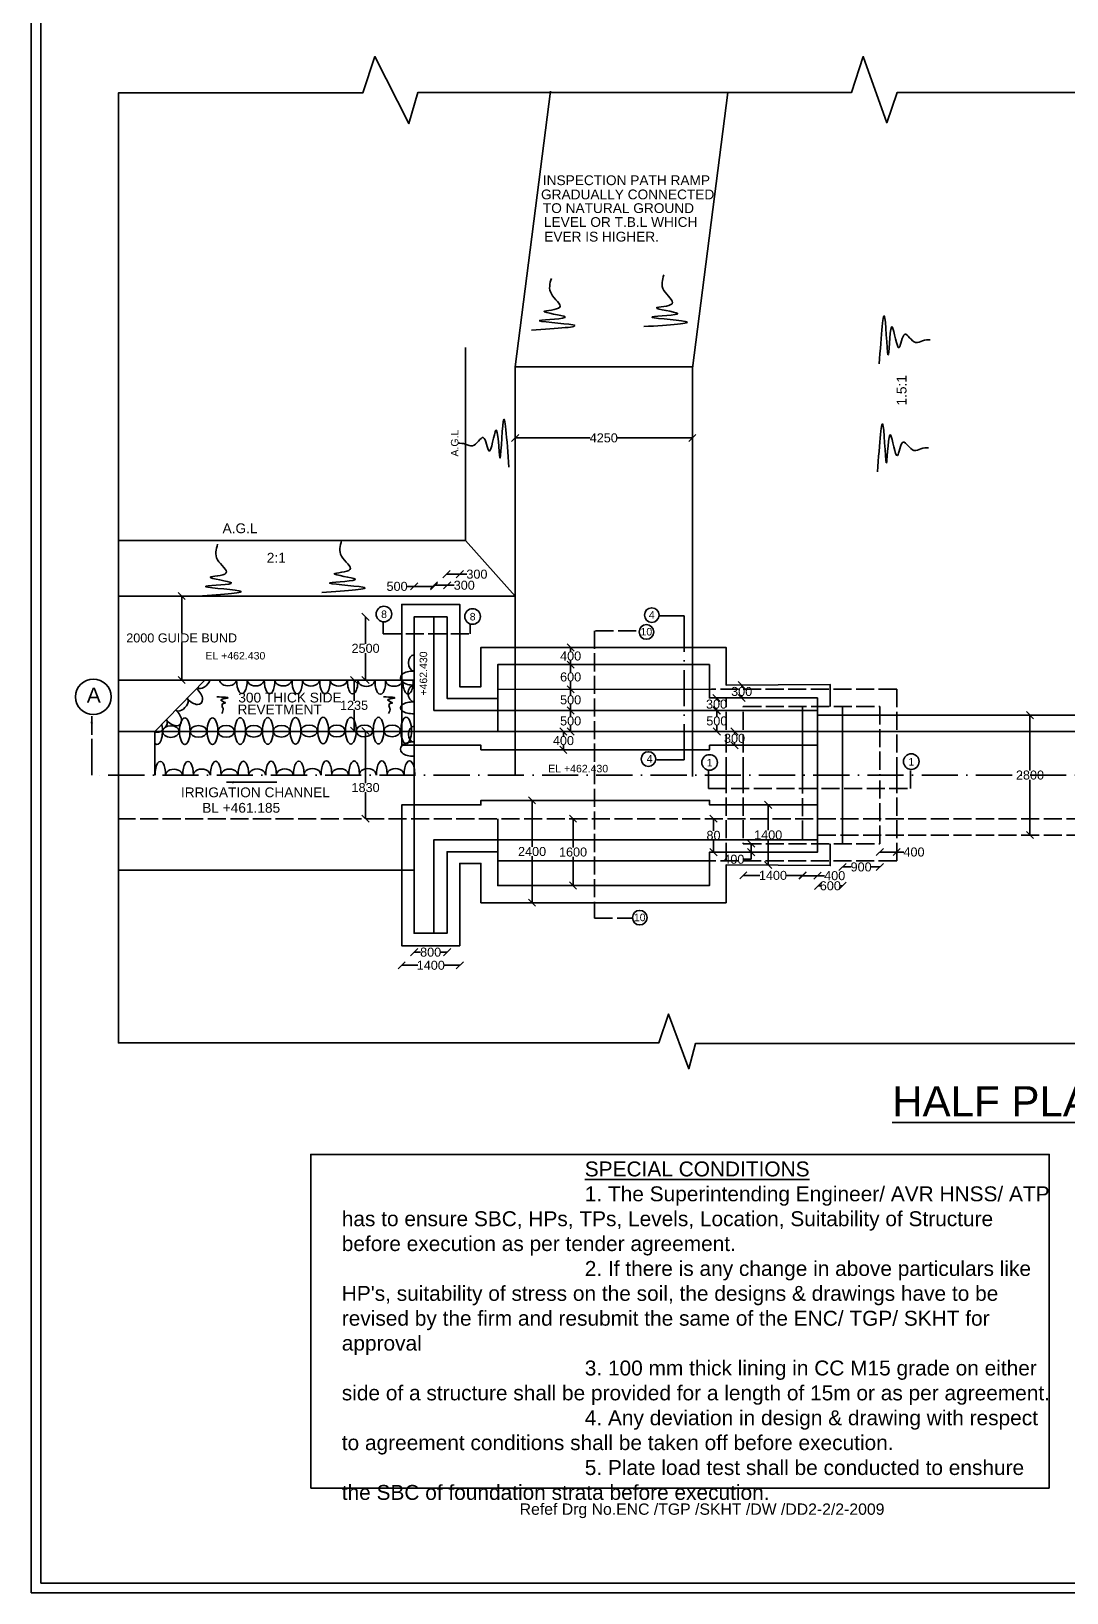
# Model space of a CAD drawing. Header units: millimetres. Extents: x 5124 to 6568637, y 2311 to 91879094.
# Drawn here: x 3419340 to 3433091, y 45928908 to 45949645 of the extents above; entities that cross this region are included whole.
import ezdxf

# ---------------------------------------------------------------- set-up
doc = ezdxf.new("R2010")
doc.units = ezdxf.units.MM
doc.header["$MEASUREMENT"] = 0
doc.linetypes.add('ACAD_ISO02W100', pattern=[15, 12, -3])
doc.linetypes.add('ACAD_ISO10W100', pattern=[18, 12, -3, 0, -3])
doc.layers.add('DRAWING', color=7, linetype='Continuous')
doc.layers.add('TEXT', color=7, linetype='Continuous')
doc.styles.get("Standard").update_dxf_attribs({"font": 'arial.ttf', "height": 120})
doc.dimstyles.get("Standard").update_dxf_attribs({"dimtxt": 200, "dimasz": 110, "dimexe": 0.18, "dimexo": 0.0625, "dimgap": 0.09, "dimtad": 0, "dimtih": 1, "dimtoh": 1, "dimdec": 0, "dimzin": 0, "dimdsep": 46, "dimtxsty": 'Standard', "dimblk": 'OBLIQUE', "dimcen": 0.09, "dimse1": 1, "dimse2": 1, "dimadec": 0, "dimazin": 0, "dimtfac": 1, "dimtdec": 0, "dimtofl": 0, "dimtmove": 0, "dimatfit": 3, "dimfxl": 1, "dimtolj": 1, "dimtzin": 0, "dimarcsym": 0})

# ---------------------------------------------------------------- blocks, each defined once
blk = doc.blocks.new('_Oblique')
at = {"color": 0, "linetype": 'ByBlock', "lineweight": -2}
blk.add_line((-0.5, -0.5), (0.5, 0.5), dxfattribs=at)
blk = doc.blocks.new('*D90')
at = {"layer": 'Defpoints', "color": 0}
for p in [(3425766, 45944244), (3428119, 45944244), (3428119, 45944244)]:
    blk.add_point(p, dxfattribs=at)
at = {"layer": 'TEXT', "color": 0, "lineweight": -2}
for p, q in [((3425766, 45944244), (3426761, 45944244)), ((3428119, 45944244), (3427124, 45944244))]:
    blk.add_line(p, q, dxfattribs=at)
at = {"layer": 'TEXT', "color": 0, "lineweight": -2, "xscale": 95, "yscale": 95, "zscale": 95, "rotation": 180}
blk.add_blockref('_Oblique', (3425766, 45944244), dxfattribs=at)
at = {"layer": 'TEXT', "color": 0, "lineweight": -2, "xscale": 95, "yscale": 95, "zscale": 95}
blk.add_blockref('_Oblique', (3428119, 45944244), dxfattribs=at)
at = {"layer": 'TEXT', "color": 0, "insert": (3426943, 45944244), "char_height": 120, "attachment_point": 5}
blk.add_mtext('\\A1;4250', dxfattribs=at)
blk = doc.blocks.new('*D91')
at = {"layer": 'Defpoints', "color": 0}
for p in [(3424425, 45942272), (3424425, 45941868), (3424688, 45941868)]:
    blk.add_point(p, dxfattribs=at)
at = {"layer": 'TEXT', "color": 0, "lineweight": -2}
for p, q in [((3424425, 45942272), (3424330, 45942272)), ((3424688, 45942272), (3424425, 45942272))]:
    blk.add_line(p, q, dxfattribs=at)
at = {"layer": 'TEXT', "color": 0, "lineweight": -2, "xscale": 95, "yscale": 95, "zscale": 95, "rotation": 180}
blk.add_blockref('_Oblique', (3424425, 45942272), dxfattribs=at)
at = {"layer": 'TEXT', "color": 0, "lineweight": -2, "xscale": 95, "yscale": 95, "zscale": 95}
blk.add_blockref('_Oblique', (3424688, 45942272), dxfattribs=at)
at = {"layer": 'TEXT', "color": 0, "insert": (3424198, 45942272), "char_height": 120, "attachment_point": 5}
blk.add_mtext('\\A1;500', dxfattribs=at)
blk = doc.blocks.new('*D92')
at = {"layer": 'Defpoints', "color": 0}
for p in [(3424863, 45942287), (3424688.5, 45941867.5), (3424863, 45941867.5)]:
    blk.add_point(p, dxfattribs=at)
at = {"layer": 'TEXT', "color": 0, "lineweight": -2}
for p, q in [((3424688.5, 45942287), (3424863, 45942287)), ((3424863, 45942287), (3424958, 45942287))]:
    blk.add_line(p, q, dxfattribs=at)
at = {"layer": 'TEXT', "color": 0, "lineweight": -2, "xscale": 95, "yscale": 95, "zscale": 95, "rotation": 180}
blk.add_blockref('_Oblique', (3424688.5, 45942287), dxfattribs=at)
at = {"layer": 'TEXT', "color": 0, "lineweight": -2, "xscale": 95, "yscale": 95, "zscale": 95}
blk.add_blockref('_Oblique', (3424863, 45942287), dxfattribs=at)
at = {"layer": 'TEXT', "color": 0, "insert": (3425090.409236, 45942287), "char_height": 120, "attachment_point": 5}
blk.add_mtext('\\A1;300', dxfattribs=at)
blk = doc.blocks.new('*D93')
at = {"layer": 'Defpoints', "color": 0}
for p in [(3425031, 45942434), (3424854, 45941867.5), (3425031, 45941867.5)]:
    blk.add_point(p, dxfattribs=at)
at = {"layer": 'TEXT', "color": 0, "lineweight": -2}
for p, q in [((3424854, 45942434), (3425031, 45942434)), ((3425031, 45942434), (3425126, 45942434))]:
    blk.add_line(p, q, dxfattribs=at)
at = {"layer": 'TEXT', "color": 0, "lineweight": -2, "xscale": 95, "yscale": 95, "zscale": 95, "rotation": 180}
blk.add_blockref('_Oblique', (3424854, 45942434), dxfattribs=at)
at = {"layer": 'TEXT', "color": 0, "lineweight": -2, "xscale": 95, "yscale": 95, "zscale": 95}
blk.add_blockref('_Oblique', (3425031, 45942434), dxfattribs=at)
at = {"layer": 'TEXT', "color": 0, "insert": (3425258.409236, 45942434), "char_height": 120, "attachment_point": 5}
blk.add_mtext('\\A1;300', dxfattribs=at)
blk = doc.blocks.new('*D94')
at = {"layer": 'Defpoints', "color": 0}
for p in [(3424425, 45941868), (3423780, 45941030), (3424273, 45941030)]:
    blk.add_point(p, dxfattribs=at)
at = {"layer": 'TEXT', "color": 0, "lineweight": -2}
for p, q in [((3423780, 45941868), (3423780, 45941510)), ((3423780, 45941030), (3423780, 45941387))]:
    blk.add_line(p, q, dxfattribs=at)
at = {"layer": 'TEXT', "color": 0, "lineweight": -2, "xscale": 95, "yscale": 95, "zscale": 95}
for p, rotation in [((3423780, 45941868), 90), ((3423780, 45941030), 270)]:
    blk.add_blockref('_Oblique', p, dxfattribs=dict(at, rotation=rotation))
at = {"layer": 'TEXT', "color": 0, "insert": (3423780, 45941449), "char_height": 120, "attachment_point": 5}
blk.add_mtext('\\A1;2500', dxfattribs=at)
blk = doc.blocks.new('*D95')
at = {"layer": 'Defpoints', "color": 0}
for p in [(3423608, 45941029), (3423585, 45940356), (3423627, 45940356)]:
    blk.add_point(p, dxfattribs=at)
at = {"layer": 'TEXT', "color": 0, "lineweight": -2}
for p, q in [((3423627, 45941029), (3423627, 45940754)), ((3423627, 45940356), (3423627, 45940631))]:
    blk.add_line(p, q, dxfattribs=at)
at = {"layer": 'TEXT', "color": 0, "lineweight": -2, "xscale": 95, "yscale": 95, "zscale": 95}
for p, rotation in [((3423627, 45941029), 90), ((3423627, 45940356), 270)]:
    blk.add_blockref('_Oblique', p, dxfattribs=dict(at, rotation=rotation))
at = {"layer": 'TEXT', "color": 0, "insert": (3423627, 45940692), "char_height": 120, "attachment_point": 5}
blk.add_mtext('\\A1;1235', dxfattribs=at)
blk = doc.blocks.new('*D96')
at = {"layer": 'Defpoints', "color": 0}
for p in [(3423766, 45940352), (3423766, 45939188), (3423780, 45939188)]:
    blk.add_point(p, dxfattribs=at)
at = {"layer": 'TEXT', "color": 0, "lineweight": -2}
for p, q in [((3423780, 45940352), (3423780, 45939661)), ((3423780, 45939188), (3423780, 45939539))]:
    blk.add_line(p, q, dxfattribs=at)
at = {"layer": 'TEXT', "color": 0, "lineweight": -2, "xscale": 95, "yscale": 95, "zscale": 95}
for p, rotation in [((3423780, 45940352), 90), ((3423780, 45939188), 270)]:
    blk.add_blockref('_Oblique', p, dxfattribs=dict(at, rotation=rotation))
at = {"layer": 'TEXT', "color": 0, "insert": (3423780, 45939600), "char_height": 120, "attachment_point": 5}
blk.add_mtext('\\A1;1830', dxfattribs=at)
blk = doc.blocks.new('*D97')
at = {"layer": 'Defpoints', "color": 0}
for p in [(3420949, 45942144), (3420949, 45941029), (3421338, 45941029)]:
    blk.add_point(p, dxfattribs=at)
at = {"layer": 'TEXT', "color": 0, "lineweight": -2}
for p, q in [((3421338, 45942144), (3421338, 45941649)), ((3421338, 45941029), (3421338, 45941525))]:
    blk.add_line(p, q, dxfattribs=at)
at = {"layer": 'TEXT', "color": 0, "lineweight": -2, "xscale": 95, "yscale": 95, "zscale": 95}
for p, rotation in [((3421338, 45942144), 90), ((3421338, 45941029), 270)]:
    blk.add_blockref('_Oblique', p, dxfattribs=dict(at, rotation=rotation))
at = {"layer": 'TEXT', "color": 0, "insert": (3421338, 45941587), "char_height": 120, "attachment_point": 5}
blk.add_mtext('\\A1;2000 GUIDE BUND', dxfattribs=at)
blk = doc.blocks.new('*D98')
at = {"layer": 'Defpoints', "color": 0}
for p in [(3426503, 45941461), (3426503, 45941233), (3426503, 45941233)]:
    blk.add_point(p, dxfattribs=at)
at = {"layer": 'TEXT', "color": 0, "lineweight": -2}
for p, q in [((3426503, 45941461), (3426503, 45941408)), ((3426503, 45941233), (3426503, 45941286))]:
    blk.add_line(p, q, dxfattribs=at)
at = {"layer": 'TEXT', "color": 0, "lineweight": -2, "xscale": 95, "yscale": 95, "zscale": 95}
for p, rotation in [((3426503, 45941461), 90), ((3426503, 45941233), 270)]:
    blk.add_blockref('_Oblique', p, dxfattribs=dict(at, rotation=rotation))
at = {"layer": 'TEXT', "color": 0, "insert": (3426503, 45941347), "char_height": 120, "attachment_point": 5}
blk.add_mtext('\\A1;400', dxfattribs=at)
blk = doc.blocks.new('*D99')
at = {"layer": 'Defpoints', "color": 0}
for p in [(3426503, 45941233), (3426503, 45940905), (3426503, 45940905)]:
    blk.add_point(p, dxfattribs=at)
at = {"layer": 'TEXT', "color": 0, "lineweight": -2}
for p, q in [((3426503, 45941233), (3426503, 45941130)), ((3426503, 45940905), (3426503, 45941008))]:
    blk.add_line(p, q, dxfattribs=at)
at = {"layer": 'TEXT', "color": 0, "lineweight": -2, "xscale": 95, "yscale": 95, "zscale": 95}
for p, rotation in [((3426503, 45941233), 90), ((3426503, 45940905), 270)]:
    blk.add_blockref('_Oblique', p, dxfattribs=dict(at, rotation=rotation))
at = {"layer": 'TEXT', "color": 0, "insert": (3426503, 45941069), "char_height": 120, "attachment_point": 5}
blk.add_mtext('\\A1;600', dxfattribs=at)
blk = doc.blocks.new('*D100')
at = {"layer": 'Defpoints', "color": 0}
for p in [(3426503, 45940905), (3426503, 45940624), (3426503, 45940624)]:
    blk.add_point(p, dxfattribs=at)
at = {"layer": 'TEXT', "color": 0, "lineweight": -2}
for p, q in [((3426503, 45940905), (3426503, 45940826)), ((3426503, 45940624), (3426503, 45940703))]:
    blk.add_line(p, q, dxfattribs=at)
at = {"layer": 'TEXT', "color": 0, "lineweight": -2, "xscale": 95, "yscale": 95, "zscale": 95}
for p, rotation in [((3426503, 45940905), 90), ((3426503, 45940624), 270)]:
    blk.add_blockref('_Oblique', p, dxfattribs=dict(at, rotation=rotation))
at = {"layer": 'TEXT', "color": 0, "insert": (3426503, 45940765), "char_height": 120, "attachment_point": 5}
blk.add_mtext('\\A1;500', dxfattribs=at)
blk = doc.blocks.new('*D101')
at = {"layer": 'Defpoints', "color": 0}
for p in [(3426503, 45940624), (3426503, 45940346), (3426503, 45940346)]:
    blk.add_point(p, dxfattribs=at)
at = {"layer": 'TEXT', "color": 0, "lineweight": -2}
for p, q in [((3426503, 45940624), (3426503, 45940546)), ((3426503, 45940346), (3426503, 45940424))]:
    blk.add_line(p, q, dxfattribs=at)
at = {"layer": 'TEXT', "color": 0, "lineweight": -2, "xscale": 95, "yscale": 95, "zscale": 95}
for p, rotation in [((3426503, 45940624), 90), ((3426503, 45940346), 270)]:
    blk.add_blockref('_Oblique', p, dxfattribs=dict(at, rotation=rotation))
at = {"layer": 'TEXT', "color": 0, "insert": (3426503, 45940485), "char_height": 120, "attachment_point": 5}
blk.add_mtext('\\A1;500', dxfattribs=at)
blk = doc.blocks.new('*D102')
at = {"layer": 'Defpoints', "color": 0}
for p in [(3426402, 45940346), (3426368, 45940102), (3426407, 45940102)]:
    blk.add_point(p, dxfattribs=at)
at = {"layer": 'TEXT', "color": 0, "lineweight": -2}
for p, q in [((3426407, 45940346), (3426407, 45940285)), ((3426407, 45940102), (3426407, 45940163))]:
    blk.add_line(p, q, dxfattribs=at)
at = {"layer": 'TEXT', "color": 0, "lineweight": -2, "xscale": 95, "yscale": 95, "zscale": 95}
for p, rotation in [((3426407, 45940346), 90), ((3426407, 45940102), 270)]:
    blk.add_blockref('_Oblique', p, dxfattribs=dict(at, rotation=rotation))
at = {"layer": 'TEXT', "color": 0, "insert": (3426407, 45940224), "char_height": 120, "attachment_point": 5}
blk.add_mtext('\\A1;400', dxfattribs=at)
blk = doc.blocks.new('*D103')
at = {"layer": 'Defpoints', "color": 0}
for p in [(3426002, 45939430), (3425991, 45938072), (3426002, 45938072)]:
    blk.add_point(p, dxfattribs=at)
at = {"layer": 'TEXT', "color": 0, "lineweight": -2}
for p, q in [((3425991, 45939430), (3425991, 45938813)), ((3425991, 45938072), (3425991, 45938690))]:
    blk.add_line(p, q, dxfattribs=at)
at = {"layer": 'TEXT', "color": 0, "lineweight": -2, "xscale": 95, "yscale": 95, "zscale": 95}
for p, rotation in [((3425991, 45939430), 90), ((3425991, 45938072), 270)]:
    blk.add_blockref('_Oblique', p, dxfattribs=dict(at, rotation=rotation))
at = {"layer": 'TEXT', "color": 0, "insert": (3425991, 45938751), "char_height": 120, "attachment_point": 5}
blk.add_mtext('\\A1;2400', dxfattribs=at)
blk = doc.blocks.new('*D104')
at = {"layer": 'Defpoints', "color": 0}
for p in [(3426535, 45939188), (3426535, 45938300), (3426535, 45938300)]:
    blk.add_point(p, dxfattribs=at)
at = {"layer": 'TEXT', "color": 0, "lineweight": -2}
for p, q in [((3426535, 45939188), (3426535, 45938805)), ((3426535, 45938300), (3426535, 45938682))]:
    blk.add_line(p, q, dxfattribs=at)
at = {"layer": 'TEXT', "color": 0, "lineweight": -2, "xscale": 95, "yscale": 95, "zscale": 95}
for p, rotation in [((3426535, 45939188), 90), ((3426535, 45938300), 270)]:
    blk.add_blockref('_Oblique', p, dxfattribs=dict(at, rotation=rotation))
at = {"layer": 'TEXT', "color": 0, "insert": (3426535, 45938744), "char_height": 120, "attachment_point": 5}
blk.add_mtext('\\A1;1600', dxfattribs=at)
blk = doc.blocks.new('*D105')
at = {"layer": 'Defpoints', "color": 0}
for p in [(3424425, 45937665.5), (3424863, 45937665.5), (3424863, 45937414.5)]:
    blk.add_point(p, dxfattribs=at)
at = {"layer": 'TEXT', "color": 0, "lineweight": -2}
for p, q in [((3424425, 45937414.5), (3424511.468, 45937414.5)), ((3424863, 45937414.5), (3424776.532, 45937414.5))]:
    blk.add_line(p, q, dxfattribs=at)
at = {"layer": 'TEXT', "color": 0, "lineweight": -2, "xscale": 95, "yscale": 95, "zscale": 95, "rotation": 180}
blk.add_blockref('_Oblique', (3424425, 45937414.5), dxfattribs=at)
at = {"layer": 'TEXT', "color": 0, "lineweight": -2, "xscale": 95, "yscale": 95, "zscale": 95}
blk.add_blockref('_Oblique', (3424863, 45937414.5), dxfattribs=at)
at = {"layer": 'TEXT', "color": 0, "insert": (3424644, 45937414.5), "char_height": 120, "attachment_point": 5}
blk.add_mtext('\\A1;800', dxfattribs=at)
blk = doc.blocks.new('*D106')
at = {"layer": 'Defpoints', "color": 0}
for p in [(3424260, 45937500), (3425031, 45937500), (3425031, 45937240)]:
    blk.add_point(p, dxfattribs=at)
at = {"layer": 'TEXT', "color": 0, "lineweight": -2}
for p, q in [((3424260, 45937240), (3424472, 45937240)), ((3425031, 45937240), (3424819, 45937240))]:
    blk.add_line(p, q, dxfattribs=at)
at = {"layer": 'TEXT', "color": 0, "lineweight": -2, "xscale": 95, "yscale": 95, "zscale": 95, "rotation": 180}
blk.add_blockref('_Oblique', (3424260, 45937240), dxfattribs=at)
at = {"layer": 'TEXT', "color": 0, "lineweight": -2, "xscale": 95, "yscale": 95, "zscale": 95}
blk.add_blockref('_Oblique', (3425031, 45937240), dxfattribs=at)
at = {"layer": 'TEXT', "color": 0, "insert": (3424646, 45937240), "char_height": 120, "attachment_point": 5}
blk.add_mtext('\\A1;1400', dxfattribs=at)
blk = doc.blocks.new('*D107')
at = {"layer": 'Defpoints', "color": 0}
for p in [(3428700, 45940961), (3428774, 45940961), (3428701, 45940790)]:
    blk.add_point(p, dxfattribs=at)
at = {"layer": 'TEXT', "color": 0, "lineweight": -2}
for p, q in [((3428774, 45940961), (3428774, 45940937)), ((3428774, 45940790), (3428774, 45940814))]:
    blk.add_line(p, q, dxfattribs=at)
at = {"layer": 'TEXT', "color": 0, "lineweight": -2, "xscale": 95, "yscale": 95, "zscale": 95}
for p, rotation in [((3428774, 45940961), 90), ((3428774, 45940790), 270)]:
    blk.add_blockref('_Oblique', p, dxfattribs=dict(at, rotation=rotation))
at = {"layer": 'TEXT', "color": 0, "insert": (3428774, 45940876), "char_height": 120, "attachment_point": 5}
blk.add_mtext('\\A1;300', dxfattribs=at)
blk = doc.blocks.new('*D108')
at = {"layer": 'Defpoints', "color": 0}
for p in [(3428440, 45940790), (3428440, 45940624), (3428440, 45940624)]:
    blk.add_point(p, dxfattribs=at)
at = {"layer": 'TEXT', "color": 0, "lineweight": -2}
for p, q in [((3428440, 45940790), (3428440, 45940769)), ((3428440, 45940624), (3428440, 45940646))]:
    blk.add_line(p, q, dxfattribs=at)
at = {"layer": 'TEXT', "color": 0, "lineweight": -2, "xscale": 95, "yscale": 95, "zscale": 95}
for p, rotation in [((3428440, 45940790), 90), ((3428440, 45940624), 270)]:
    blk.add_blockref('_Oblique', p, dxfattribs=dict(at, rotation=rotation))
at = {"layer": 'TEXT', "color": 0, "insert": (3428440, 45940708), "char_height": 120, "attachment_point": 5}
blk.add_mtext('\\A1;300', dxfattribs=at)
blk = doc.blocks.new('*D109')
at = {"layer": 'Defpoints', "color": 0}
for p in [(3428631, 45940624), (3428444, 45940346), (3428631, 45940346)]:
    blk.add_point(p, dxfattribs=at)
at = {"layer": 'TEXT', "color": 0, "lineweight": -2}
for p, q in [((3428444, 45940624), (3428444, 45940546)), ((3428444, 45940346), (3428444, 45940424))]:
    blk.add_line(p, q, dxfattribs=at)
at = {"layer": 'TEXT', "color": 0, "lineweight": -2, "xscale": 95, "yscale": 95, "zscale": 95}
for p, rotation in [((3428444, 45940624), 90), ((3428444, 45940346), 270)]:
    blk.add_blockref('_Oblique', p, dxfattribs=dict(at, rotation=rotation))
at = {"layer": 'TEXT', "color": 0, "insert": (3428444, 45940485), "char_height": 120, "attachment_point": 5}
blk.add_mtext('\\A1;500', dxfattribs=at)
blk = doc.blocks.new('*D110')
at = {"layer": 'Defpoints', "color": 0}
for p in [(3428679, 45940346), (3428679, 45940162), (3428679, 45940162)]:
    blk.add_point(p, dxfattribs=at)
at = {"layer": 'TEXT', "color": 0, "lineweight": -2}
for p, q in [((3428679, 45940346), (3428679, 45940315)), ((3428679, 45940162), (3428679, 45940192))]:
    blk.add_line(p, q, dxfattribs=at)
at = {"layer": 'TEXT', "color": 0, "lineweight": -2, "xscale": 95, "yscale": 95, "zscale": 95}
for p, rotation in [((3428679, 45940346), 90), ((3428679, 45940162), 270)]:
    blk.add_blockref('_Oblique', p, dxfattribs=dict(at, rotation=rotation))
at = {"layer": 'TEXT', "color": 0, "insert": (3428679, 45940254), "char_height": 120, "attachment_point": 5}
blk.add_mtext('\\A1;300', dxfattribs=at)
blk = doc.blocks.new('*D111')
at = {"layer": 'Defpoints', "color": 0}
for p in [(3428400, 45939188), (3428400, 45939188), (3428400, 45938742)]:
    blk.add_point(p, dxfattribs=at)
at = {"layer": 'TEXT', "color": 0, "lineweight": -2}
for p, q in [((3428400, 45939188), (3428400, 45939026)), ((3428400, 45938742), (3428400, 45938904))]:
    blk.add_line(p, q, dxfattribs=at)
at = {"layer": 'TEXT', "color": 0, "lineweight": -2, "xscale": 95, "yscale": 95, "zscale": 95}
for p, rotation in [((3428400, 45939188), 90), ((3428400, 45938742), 270)]:
    blk.add_blockref('_Oblique', p, dxfattribs=dict(at, rotation=rotation))
at = {"layer": 'TEXT', "color": 0, "insert": (3428400, 45938965), "char_height": 120, "attachment_point": 5}
blk.add_mtext('\\A1;80', dxfattribs=at)
blk = doc.blocks.new('*D112')
at = {"layer": 'Defpoints', "color": 0}
for p in [(3428681, 45939371), (3428677, 45938572), (3429126, 45938572)]:
    blk.add_point(p, dxfattribs=at)
at = {"layer": 'TEXT', "color": 0, "lineweight": -2}
for p, q in [((3429126, 45939371), (3429126, 45939033)), ((3429126, 45938572), (3429126, 45938910))]:
    blk.add_line(p, q, dxfattribs=at)
at = {"layer": 'TEXT', "color": 0, "lineweight": -2, "xscale": 95, "yscale": 95, "zscale": 95}
for p, rotation in [((3429126, 45939371), 90), ((3429126, 45938572), 270)]:
    blk.add_blockref('_Oblique', p, dxfattribs=dict(at, rotation=rotation))
at = {"layer": 'TEXT', "color": 0, "insert": (3429126, 45938971), "char_height": 120, "attachment_point": 5}
blk.add_mtext('\\A1;1400', dxfattribs=at)
blk = doc.blocks.new('*D113')
at = {"layer": 'Defpoints', "color": 0}
for p in [(3428900, 45938856), (3428900, 45938742), (3428900, 45938742)]:
    blk.add_point(p, dxfattribs=at)
at = {"layer": 'TEXT', "color": 0, "lineweight": -2}
for p, q in [((3428900, 45938856), (3428900, 45938742)), ((3428900, 45938648), (3428805, 45938648)), ((3428900, 45938742), (3428900, 45938648))]:
    blk.add_line(p, q, dxfattribs=at)
at = {"layer": 'TEXT', "color": 0, "lineweight": -2, "xscale": 95, "yscale": 95, "zscale": 95}
for p, rotation in [((3428900, 45938856), 90), ((3428900, 45938742), 270)]:
    blk.add_blockref('_Oblique', p, dxfattribs=dict(at, rotation=rotation))
at = {"layer": 'TEXT', "color": 0, "insert": (3428670, 45938648), "char_height": 120, "attachment_point": 5}
blk.add_mtext('\\A1;400', dxfattribs=at)
blk = doc.blocks.new('*D114')
at = {"layer": 'Defpoints', "color": 0}
for p in [(3428797, 45938571), (3429582, 45938567), (3429582, 45938434)]:
    blk.add_point(p, dxfattribs=at)
at = {"layer": 'TEXT', "color": 0, "lineweight": -2}
for p, q in [((3428797, 45938434), (3429016, 45938434)), ((3429582, 45938434), (3429363, 45938434))]:
    blk.add_line(p, q, dxfattribs=at)
at = {"layer": 'TEXT', "color": 0, "lineweight": -2, "xscale": 95, "yscale": 95, "zscale": 95, "rotation": 180}
blk.add_blockref('_Oblique', (3428797, 45938434), dxfattribs=at)
at = {"layer": 'TEXT', "color": 0, "lineweight": -2, "xscale": 95, "yscale": 95, "zscale": 95}
blk.add_blockref('_Oblique', (3429582, 45938434), dxfattribs=at)
at = {"layer": 'TEXT', "color": 0, "insert": (3429189, 45938434), "char_height": 120, "attachment_point": 5}
blk.add_mtext('\\A1;1400', dxfattribs=at)
blk = doc.blocks.new('*D115')
at = {"layer": 'Defpoints', "color": 0}
for p in [(3429583, 45938856), (3429780, 45938856), (3429780, 45938430)]:
    blk.add_point(p, dxfattribs=at)
at = {"layer": 'TEXT', "color": 0, "lineweight": -2}
for p, q in [((3429583, 45938430), (3429780, 45938430)), ((3429780, 45938430), (3429874, 45938430))]:
    blk.add_line(p, q, dxfattribs=at)
at = {"layer": 'TEXT', "color": 0, "lineweight": -2, "xscale": 95, "yscale": 95, "zscale": 95, "rotation": 180}
blk.add_blockref('_Oblique', (3429583, 45938430), dxfattribs=at)
at = {"layer": 'TEXT', "color": 0, "lineweight": -2, "xscale": 95, "yscale": 95, "zscale": 95}
blk.add_blockref('_Oblique', (3429780, 45938430), dxfattribs=at)
at = {"layer": 'TEXT', "color": 0, "insert": (3430009, 45938430), "char_height": 120, "attachment_point": 5}
blk.add_mtext('\\A1;400', dxfattribs=at)
blk = doc.blocks.new('*D116')
at = {"layer": 'Defpoints', "color": 0}
for p in [(3430112, 45938861), (3429789, 45938566), (3430112, 45938296)]:
    blk.add_point(p, dxfattribs=at)
at = {"layer": 'TEXT', "color": 0, "lineweight": -2}
for p, q in [((3429789, 45938296), (3429818, 45938296)), ((3430112, 45938296), (3430084, 45938296))]:
    blk.add_line(p, q, dxfattribs=at)
at = {"layer": 'TEXT', "color": 0, "lineweight": -2, "xscale": 95, "yscale": 95, "zscale": 95, "rotation": 180}
blk.add_blockref('_Oblique', (3429789, 45938296), dxfattribs=at)
at = {"layer": 'TEXT', "color": 0, "lineweight": -2, "xscale": 95, "yscale": 95, "zscale": 95}
blk.add_blockref('_Oblique', (3430112, 45938296), dxfattribs=at)
at = {"layer": 'TEXT', "color": 0, "insert": (3429951, 45938296), "char_height": 120, "attachment_point": 5}
blk.add_mtext('\\A1;600', dxfattribs=at)
blk = doc.blocks.new('*D117')
at = {"layer": 'Defpoints', "color": 0}
for p in [(3430112, 45938861), (3430608, 45938856), (3430608, 45938546)]:
    blk.add_point(p, dxfattribs=at)
at = {"layer": 'TEXT', "color": 0, "lineweight": -2}
for p, q in [((3430112, 45938546), (3430228, 45938546)), ((3430608, 45938546), (3430493, 45938546))]:
    blk.add_line(p, q, dxfattribs=at)
at = {"layer": 'TEXT', "color": 0, "lineweight": -2, "xscale": 95, "yscale": 95, "zscale": 95, "rotation": 180}
blk.add_blockref('_Oblique', (3430112, 45938546), dxfattribs=at)
at = {"layer": 'TEXT', "color": 0, "lineweight": -2, "xscale": 95, "yscale": 95, "zscale": 95}
blk.add_blockref('_Oblique', (3430608, 45938546), dxfattribs=at)
at = {"layer": 'TEXT', "color": 0, "insert": (3430360, 45938546), "char_height": 120, "attachment_point": 5}
blk.add_mtext('\\A1;900', dxfattribs=at)
blk = doc.blocks.new('*D118')
at = {"layer": 'Defpoints', "color": 0}
for p in [(3430608, 45938856), (3430832, 45938856), (3430832, 45938744)]:
    blk.add_point(p, dxfattribs=at)
at = {"layer": 'TEXT', "color": 0, "lineweight": -2}
for p, q in [((3430608, 45938744), (3430832, 45938744)), ((3430832, 45938744), (3430928, 45938744))]:
    blk.add_line(p, q, dxfattribs=at)
at = {"layer": 'TEXT', "color": 0, "lineweight": -2, "xscale": 95, "yscale": 95, "zscale": 95, "rotation": 180}
blk.add_blockref('_Oblique', (3430608, 45938744), dxfattribs=at)
at = {"layer": 'TEXT', "color": 0, "lineweight": -2, "xscale": 95, "yscale": 95, "zscale": 95}
blk.add_blockref('_Oblique', (3430832, 45938744), dxfattribs=at)
at = {"layer": 'TEXT', "color": 0, "insert": (3431062, 45938744), "char_height": 120, "attachment_point": 5}
blk.add_mtext('\\A1;400', dxfattribs=at)
blk = doc.blocks.new('*D119')
at = {"layer": 'Defpoints', "color": 0}
for p in [(3432602, 45940562), (3432602, 45940562), (3432602, 45938970)]:
    blk.add_point(p, dxfattribs=at)
at = {"layer": 'TEXT', "color": 0, "lineweight": -2}
for p, q in [((3432602, 45940562), (3432602, 45939828)), ((3432602, 45938970), (3432602, 45939705))]:
    blk.add_line(p, q, dxfattribs=at)
at = {"layer": 'TEXT', "color": 0, "lineweight": -2, "xscale": 95, "yscale": 95, "zscale": 95}
for p, rotation in [((3432602, 45940562), 90), ((3432602, 45938970), 270)]:
    blk.add_blockref('_Oblique', p, dxfattribs=dict(at, rotation=rotation))
at = {"layer": 'TEXT', "color": 0, "insert": (3432602, 45939766), "char_height": 120, "attachment_point": 5}
blk.add_mtext('\\A1;2800', dxfattribs=at)

msp = doc.modelspace()

# ---------------------------------------------------------------- linework, layer by layer
at = {"layer": 'DRAWING'}
for points in [[(3419340.5, 45961234), (3464821.5, 45961234), (3464821.5, 45928907.5), (3419340.5, 45928907.5)], [(3419468.6, 45961105.9), (3464693.4, 45961105.9), (3464693.4, 45929035.6), (3419468.6, 45929035.6)]]:
    msp.add_lwpolyline(points, close=True, dxfattribs=at)
for points in [[(3438125, 45948836.5), (3437482, 45948836.5), (3437359.5, 45948420), (3437040, 45949321.5), (3436836, 45948836.5), (3434495.5, 45948836.5), (3434373, 45948427), (3434048.5, 45949313.5), (3433901, 45948833), (3430839, 45948833), (3430699.5, 45948429.5), (3430388.5, 45949307.5), (3430231.5, 45948829), (3424472.5, 45948829), (3424354.5, 45948417.5), (3423903, 45949308.5), (3423743.5, 45948826.5), (3420499, 45948826.5), (3420499, 45939766.5)], [(3426237.5, 45948847), (3425766.5, 45945188), (3425766.5, 45939766.5)], [(3428590, 45948829), (3428119, 45945170), (3428119, 45939748.5)], [(3425106.5, 45942879.5), (3425106.5, 45945444.5)], [(3425766.5, 45945188), (3428119, 45945188)], [(3420499, 45942879.5), (3425106.5, 45942879.5), (3425766.5, 45942144.5)], [(3425766.5, 45942144.5), (3420499, 45942144.5)], [(3429949.5, 45940677.5), (3429949.5, 45940968), (3428568, 45940960.5), (3428568, 45941461), (3425311.5, 45941461), (3425311.5, 45940940.5), (3425031, 45940940.5), (3425031, 45942032.5), (3424260.5, 45942032.5), (3424260.5, 45940162), (3425311, 45940162), (3425311, 45940102.5), (3428347, 45940102.5), (3428347, 45940162), (3429779.5, 45940162), (3429779.5, 45939766.5)], [(3429779.5, 45940162), (3429779.5, 45940790.5), (3428345.5, 45940790.5), (3428345.5, 45941233), (3425534, 45941233), (3425534, 45940785.5), (3424863, 45940785.5), (3424863, 45941867.5), (3424425, 45941867.5), (3424425, 45939772.5)], [(3429779.5, 45940624.5), (3424688.5, 45940624.5), (3424688.5, 45941867.5)], [(3424425, 45941029), (3420499, 45941029)], [(3421647, 45941029), (3420982.5, 45940345.5), (3420982.5, 45939766.5)], [(3425534, 45940904.5), (3428375.5, 45940906.5)], [(3425534, 45940785.5), (3425534, 45940345.5)], [(3438125, 45940562.5), (3429775.5, 45940562.5)], [(3430112.5, 45940672), (3430112.5, 45939766.5)], [(3438125, 45940345.5), (3420499, 45940345.5)], [(3420499, 45939766.5), (3420499, 45936209.5), (3427672, 45936209.5), (3427801.5, 45936593.5), (3428070.5, 45935866), (3428162.5, 45936203.5), (3436334, 45936203.5), (3436495.5, 45936695.5), (3436495.5, 45935806.5), (3436677.5, 45936200), (3438125, 45936200)], [(3429949.5, 45938855.5), (3429949.5, 45938565), (3428568, 45938572.5), (3428568, 45938072), (3425311.5, 45938072), (3425311.5, 45938592.5), (3425031, 45938592.5), (3425031, 45937500.5), (3424260.5, 45937500.5), (3424260.5, 45939371), (3425311, 45939371), (3425311, 45939430.5), (3428347, 45939430.5), (3428347, 45939371), (3429779.5, 45939371), (3429779.5, 45939766.5)], [(3429779.5, 45939371), (3429779.5, 45938742.5), (3428345.5, 45938742.5), (3428345.5, 45938300), (3425534, 45938300), (3425534, 45938747.5), (3424863, 45938747.5), (3424863, 45937665.5), (3424425, 45937665.5), (3424425, 45939760.5)], [(3430112.5, 45938861), (3430112.5, 45939766.5)], [(3425534, 45938747.5), (3425534, 45939187.5)], [(3429779.5, 45938908.5), (3424688.5, 45938908.5), (3424688.5, 45937665.5)], [(3424425, 45938504), (3420499, 45938504)], [(3425534, 45938628.5), (3428375.5, 45938626.5)], [(3423052, 45930298.5), (3432859, 45930298.5)]]:
    msp.add_lwpolyline(points, dxfattribs=at)
at = {"layer": 'DRAWING', "linetype": 'ACAD_ISO02W100', "ltscale": 20}
for points in [[(3424012.5, 45941792.5), (3424012.5, 45941644), (3425168.5, 45941644), (3425168.5, 45941763)], [(3427374, 45941684), (3426819, 45941684), (3426819, 45937868), (3427313.5, 45937868)], [(3430832.5, 45939766.5), (3430832.5, 45940906.5), (3428375.5, 45940906.5)], [(3428568, 45939766.5), (3428568, 45940790.5)], [(3428795.5, 45939766.5), (3428795.5, 45940677.5), (3430608.5, 45940677.5), (3430608.5, 45939766.5)], [(3428334.5, 45939827), (3428334.5, 45939587), (3431015, 45939587), (3431015, 45939855.5)], [(3430832.5, 45939766.5), (3430832.5, 45938626.5), (3428375.5, 45938626.5)], [(3428568, 45939766.5), (3428568, 45938572.5)], [(3428795.5, 45939766.5), (3428795.5, 45938855.5), (3430608.5, 45938855.5), (3430608.5, 45939766.5)], [(3429583, 45939761.5), (3429583, 45938855.5)], [(3438125, 45939187.5), (3420499, 45939187.5)], [(3438125, 45938970.5), (3429775.5, 45938970.5)]]:
    msp.add_lwpolyline(points, dxfattribs=at)
at = {"layer": 'DRAWING', "linetype": 'ACAD_ISO10W100', "ltscale": 40}
for points in [[(3427684, 45941881.5), (3428011, 45941881.5), (3428011, 45939970), (3427646, 45939970)], [(3438125, 45939766.5), (3420144, 45939766.5), (3420144, 45940548.5)]]:
    msp.add_lwpolyline(points, dxfattribs=at)
at = {"layer": 'DRAWING', "extrusion": (0, 0, -1)}
for centre, major_axis, ratio, start_param, end_param in [((3424425, 45941256), (0, 107), 0.6962617, 3.1415927, 6.2831853), ((3424412.2, 45941055), (-169.8, 0), 0.5522828, 4.6372077, 7.9291629), ((3421952.5, 45941029.3), (-111, 0.3), 0.6984495, 3.1331834, 6.2831853), ((3422138.5, 45941025), (0, -177), 0.3983051, 4.6860117, 7.8803589), ((3422320, 45941028.2), (-111, 0.3), 0.6984495, 3.1192613, 6.2971074), ((3422506, 45941023.9), (0, -177), 0.3983051, 4.6799113, 7.8864593), ((3422687.5, 45941027.2), (-111, 0.3), 0.6984495, 3.1053356, 6.3110331), ((3422873.6, 45941022.8), (0, -177), 0.3983051, 4.6738097, 7.8925609), ((3423055, 45941026.1), (-111, 0.3), 0.6984495, 3.0914038, 6.3249649), ((3423241.1, 45941021.7), (0, -177), 0.3983051, 4.6677067, 7.8986639), ((3423422.6, 45941025), (-111, 0.3), 0.6984495, 3.077463, 6.3389057), ((3423608.6, 45941020.7), (0, -177), 0.3983051, 4.661602, 7.9047686), ((3423790.1, 45941020.3), (-111, 0.3), 0.6984495, 3.0169957, 6.3993729), ((3423976.1, 45941016), (0, -177), 0.3983051, 4.6351729, 7.9311977), ((3424157.6, 45941022.9), (-111, 0.3), 0.6984495, 3.0495447, 6.366824), ((3424343.6, 45941018.5), (0, -177), 0.3983051, 4.6493872, 7.9169834), ((3424425, 45940851.5), (0, 110), 0.7591071, 3.1415927, 6.2831853), ((3424412.2, 45940659.5), (-169.8, 0), 0.4639175, 4.6372077, 7.9291629), ((3424425, 45940308.8), (0, 107.2), 0.7202797, 3.1415927, 6.2831853), ((3424410.5, 45940111), (-168.5, 0), 0.5667656, 4.626229, 7.9401416)]:
    msp.add_ellipse(centre, major_axis=major_axis, ratio=ratio, start_param=start_param, end_param=end_param, dxfattribs=at)
at = {"layer": 'DRAWING'}
for centre, major_axis, ratio in [((3421379.5, 45940349.3), (0, 177), 0.3983051), ((3421747, 45940350.4), (0, 177), 0.3983051), ((3422114.6, 45940351.4), (0, 177), 0.3983051), ((3422482.1, 45940352.5), (0, 177), 0.3983051), ((3422849.6, 45940353.6), (0, 177), 0.3983051), ((3423217.1, 45940358.3), (0, 177), 0.3983051), ((3423584.6, 45940355.8), (0, 177), 0.3983051), ((3423952.1, 45940356.8), (0, 177), 0.3983051), ((3424319.6, 45940357.9), (0, 177), 0.3983051), ((3421193.5, 45940344.9), (-111, -0.3), 0.6984495), ((3421561, 45940346), (-111, -0.3), 0.6984495), ((3421928.5, 45940347.1), (-111, -0.3), 0.6984495), ((3422296, 45940348.2), (-111, -0.3), 0.6984495), ((3422663.6, 45940349.3), (-111, -0.3), 0.6984495), ((3423031.1, 45940353.9), (-111, -0.3), 0.6984495), ((3423398.6, 45940351.4), (-111, -0.3), 0.6984495), ((3423766.1, 45940352.5), (-111, -0.3), 0.6984495), ((3424133.6, 45940353.6), (-111, -0.3), 0.6984495)]:
    msp.add_ellipse(centre, major_axis=major_axis, ratio=ratio, dxfattribs=at)
for centre, major_axis, ratio, start_param, end_param in [((3421013, 45940349.3), (0, 177), 0.3983051, 2.6944442, 5.245893), ((3421055, 45939771.4), (0, 177), 0.3983051, 4.6860117, 7.8803589), ((3421422.5, 45939771.2), (0, 177), 0.3983051, 4.6860117, 7.8803589), ((3421790, 45939772.2), (0, 177), 0.3983051, 4.6799113, 7.8864593), ((3422157.6, 45939773.3), (0, 177), 0.3983051, 4.6738097, 7.8925609), ((3422525.1, 45939774.4), (0, 177), 0.3983051, 4.6677067, 7.8986639), ((3422892.6, 45939775.5), (0, 177), 0.3983051, 4.661602, 7.9047686), ((3423260.1, 45939780.2), (0, 177), 0.3983051, 4.6351729, 7.9311977), ((3423627.6, 45939777.6), (0, 177), 0.3983051, 4.6493872, 7.9169834), ((3423995.1, 45939778.7), (0, 177), 0.3983051, 4.6432761, 7.9230945), ((3424362.6, 45939779.8), (0, 177), 0.3983051, 4.6371624, 7.9292082), ((3421236.5, 45939766.8), (-111, -0.3), 0.6984495, 3.1331834, 6.2831853), ((3421604, 45939767.9), (-111, -0.3), 0.6984495, 3.1192613, 6.2971074), ((3421971.5, 45939769), (-111, -0.3), 0.6984495, 3.1053356, 6.3110331), ((3422339, 45939770.1), (-111, -0.3), 0.6984495, 3.0914038, 6.3249649), ((3422706.6, 45939771.1), (-111, -0.3), 0.6984495, 3.077463, 6.3389057), ((3423074.1, 45939775.8), (-111, -0.3), 0.6984495, 3.0169957, 6.3993729), ((3423441.6, 45939773.3), (-111, -0.3), 0.6984495, 3.0495447, 6.366824), ((3423809.1, 45939774.4), (-111, -0.3), 0.6984495, 3.0355606, 6.3808081), ((3424176.6, 45939775.5), (-111, -0.3), 0.6984495, 3.0215565, 6.3948122)]:
    msp.add_ellipse(centre, major_axis=major_axis, ratio=ratio, start_param=start_param, end_param=end_param, dxfattribs=at)
for points in [[(3425982.7, 45945675), (3426530.7, 45945744.5), (3426093.2, 45945804.5), (3426429.7, 45945850), (3426150.2, 45945924.5), (3426358.7, 45945979.5), (3426246.7, 45946156.5), (3426246.7, 45946363)], [(3427475.7, 45945722), (3428023.7, 45945791.5), (3427586.2, 45945851.5), (3427922.7, 45945897), (3427643.2, 45945971.5), (3427851.7, 45946026.5), (3427739.7, 45946203.5), (3427739.7, 45946410)], [(3431277, 45945546.5), (3431177, 45945534.5), (3431084, 45945511), (3430941, 45945621), (3430865, 45945443.5), (3430773.5, 45945718), (3430722, 45945352.5), (3430676, 45945832.5), (3430600.5, 45945226)], [(3425006.5, 45944174), (3425106.5, 45944162), (3425199.5, 45944138.5), (3425342.5, 45944248.5), (3425418.5, 45944071), (3425510, 45944345.5), (3425561.5, 45943980), (3425607.5, 45944460), (3425683, 45943853.5)], [(3431254.5, 45944112.5), (3431154.5, 45944100.5), (3431061.5, 45944077), (3430918.5, 45944187), (3430842.5, 45944009.5), (3430751, 45944284), (3430699.5, 45943918.5), (3430653.5, 45944398.5), (3430578, 45943792)], [(3421550.5, 45942144.5), (3422098.5, 45942214), (3421661, 45942274), (3421997.5, 45942319.5), (3421718, 45942394), (3421926.5, 45942449), (3421814.5, 45942626), (3421814.5, 45942832.5)], [(3423197, 45942191.5), (3423745, 45942261), (3423307.5, 45942321), (3423644, 45942366.5), (3423364.5, 45942441), (3423573, 45942496), (3423461, 45942673), (3423461, 45942879.5)]]:
    msp.add_spline(points, degree=3, dxfattribs=at)
at = {"layer": 'TEXT'}
for points in [[(3429583, 45940677.5), (3429583, 45939761.5)], [(3423052, 45930298.5), (3423052, 45934728.8), (3432859, 45934728.8), (3432859, 45930298.5)]]:
    msp.add_lwpolyline(points, dxfattribs=at)
for centre, radius in [((3424023.5, 45941904.5), 103.5), ((3425200.5, 45941872.5), 103.5), ((3427581, 45941890.5), 97), ((3427510, 45941667), 97), ((3420165, 45940806), 235.5), ((3427536.5, 45939979.5), 97), ((3428347.5, 45939934), 103.5), ((3431026, 45939946), 103.5), ((3427421.5, 45937873), 97)]:
    msp.add_circle(centre, radius, dxfattribs=at)
for centre, major_axis, ratio, start_param, end_param in [((3421628, 45941005.1), (-76.1, -78.3), 0.5695464, 6.2340213, 8.6300289), ((3421337.3, 45940706), (-76.1, -78.3), 0.5695464, 6.2340213, 9.473942), ((3421491.5, 45940831.1), (105.4, -112.1), 0.5888949, 4.5660134, 8.0535024), ((3421212.9, 45940548.9), (105.4, -112.1), 0.5888949, 4.5861622, 8.0333536), ((3421058.6, 45940423.8), (-76.1, -78.3), 0.5695464, 0, 3.1415927)]:
    msp.add_ellipse(centre, major_axis=major_axis, ratio=ratio, start_param=start_param, end_param=end_param, dxfattribs=at)
for points in [[(3421803, 45940805.5), (3421944, 45940789), (3421859.5, 45940761), (3421920, 45940724.5), (3421881.5, 45940710.5), (3421881.5, 45940666), (3421887.5, 45940652), (3421869.5, 45940583.5)], [(3424019, 45940805.5), (3424160, 45940789), (3424075.5, 45940761), (3424136, 45940724.5), (3424097.5, 45940710.5), (3424097.5, 45940666), (3424103.5, 45940652), (3424085.5, 45940583.5)]]:
    msp.add_spline(points, degree=3, dxfattribs=at)

# ---------------------------------------------------------------- texts
at = {"layer": 'DRAWING'}
for s, height, p in [('INSPECTION PATH RAMP', 130, (3426134.2, 45947600.9)), ('GRADUALLY CONNECTED', 130, (3426109.8, 45947412.5)), ('TO NATURAL GROUND', 130, (3426134, 45947230.5)), ('LEVEL OR T.B.L WHICH', 130, (3426148.5, 45947046.1)), ('EVER IS HIGHER.', 130, (3426152.5, 45946851.8)), ('A.G.L', 130, (3421881, 45942978.9)), ('2:1', 130, (3422468.3, 45942588.1)), ('8', 100, (3423986.3, 45941852.1)), ('8', 100, (3425163.3, 45941820.1)), ('4', 100, (3427541.8, 45941843.6)), ('10', 100, (3427430.8, 45941620.1)), ('EL +462.430', 100, (3421652.9, 45941301.5)), ('A', 200, (3420077.8, 45940728.1)), ('300 THICK SIDE', 130, (3422089.9, 45940730.8)), ('REVETMENT', 130, (3422078.8, 45940573.5)), ('EL +462.430', 100, (3426204.9, 45939802.7)), ('4', 100, (3427512.8, 45939932.6)), ('1', 100, (3428310.3, 45939881.6)), ('1', 100, (3430988.8, 45939893.6)), ('IRRIGATION CHANNEL', 130, (3421328.4, 45939472.2)), ('BL +461.185', 130, (3421610.9, 45939266.7)), ('10', 100, (3427342.3, 45937826.1))]:
    msp.add_text(s, height=height, dxfattribs=at).set_placement(p)
for s, height, p in [('1.5:1', 130, (3430962.6, 45944674.3)), ('A.G.L', 100, (3425013.1, 45943996.3)), (' +462.430', 100, (3424597.8, 45940782.9))]:
    msp.add_text(s, height=height, rotation=90, dxfattribs=at).set_placement(p)
at = {"layer": 'TEXT'}
for s, height, p in [('%%UHALF PLAN AT TOP AND HALF PLAN AT BOTTOM', 400, (3430772.3, 45935234.8)), ('Refef Drg No.ENC /TGP /SKHT /DW /DD2-2/2-2009', 150, (3425826.3, 45929943.2))]:
    msp.add_text(s, height=height, dxfattribs=at).set_placement(p)
at = {"layer": 'TEXT', "insert": (3423464, 45934635), "char_height": 198.2235, "width": 9411.649, "attachment_point": 1}
msp.add_mtext("\\pi3226.7;{\\LSPECIAL CONDITIONS  \\P\\pi0;}1. The Superintending Engineer/ AVR HNSS/ ATP has to ensure SBC, HPs, TPs, Levels, Location, Suitability of Structure before execution as per tender agreement. \\P2. If there is any change in above particulars like HP's, suitability of stress on the soil, the designs & drawings have to be revised by the firm and resubmit the same of the ENC/ TGP/ SKHT for approval \\P3. 100 mm thick lining in CC M15 grade on either side of a structure shall be provided for a length of 15m or as per agreement.\\P4. Any deviation in design & drawing with respect to agreement conditions shall be taken off before execution.\\P5. Plate load test shall be conducted to enshure the SBC of foundation strata before execution. \\P ", dxfattribs=at)

# ---------------------------------------------------------------- dimensions: what is measured, and where the dimension line sits
at = {"layer": 'TEXT'}
for base, p1, p2, text, picture, middle in [((3428119, 45944244), (3425766.5, 45944244), (3428119, 45944244), '4250', '*D90', (3426942.8, 45944244)), ((3425031, 45942434), (3424854, 45941867.5), (3425031, 45941867.5), '300', '*D93', (3425258.4, 45942434)), ((3424425, 45942272.5), (3424688.5, 45941867.5), (3424425, 45941867.5), '500', '*D91', (3424197.5, 45942272.5)), ((3424863, 45942287), (3424688.5, 45941867.5), (3424863, 45941867.5), '300', '*D92', (3425090.4, 45942287)), ((3429779.5, 45938429.5), (3429583, 45938855.5), (3429779.5, 45938855.5), '400', '*D115', (3430009.4, 45938429.5)), ((3430112.5, 45938296.5), (3429789.2, 45938565.9), (3430112.5, 45938861), '600', '*D116', (3429950.9, 45938296.5)), ((3430608.5, 45938545.5), (3430112.5, 45938861), (3430608.5, 45938855.5), '900', '*D117', (3430360.5, 45938545.5)), ((3430832.5, 45938744), (3430608.5, 45938855.5), (3430832.5, 45938855.5), '400', '*D118', (3431062.4, 45938744)), ((3429582, 45938433.5), (3428796.5, 45938571.3), (3429582, 45938567), '1400', '*D114', (3429189.3, 45938433.5)), ((3424863, 45937414.5), (3424425, 45937665.5), (3424863, 45937665.5), '800', '*D105', (3424644, 45937414.5)), ((3425031, 45937240), (3424260.5, 45937500.5), (3425031, 45937500.5), '1400', '*D106', (3424645.8, 45937240))]:
    dim = msp.add_linear_dim(base=base, p1=p1, p2=p2, text=text, dimstyle='Standard', override={"dimasz": 95, "dimarcsym": 1}, dxfattribs=at)
    dim.commit()
    dim.dimension.update_dxf_attribs({"geometry": picture, "text_midpoint": middle})
for base, p1, p2, text, picture, middle in [((3421338, 45941029), (3420949, 45942144.5), (3420949, 45941029), '2000 GUIDE BUND', '*D97', (3421338, 45941586.8)), ((3423780.5, 45941029.7), (3424425, 45941867.5), (3424273.2, 45941029.7), '2500', '*D94', (3423780.5, 45941448.6)), ((3426503, 45941233), (3426503, 45941461), (3426503, 45941233), '400', '*D98', (3426503, 45941347)), ((3426503.2, 45940905.2), (3426503, 45941233), (3426503.2, 45940905.2), '600', '*D99', (3426503.2, 45941069.1)), ((3423627, 45940355.8), (3423607.5, 45941029), (3423584.6, 45940355.8), '1235', '*D95', (3423627, 45940692.4)), ((3426503.2, 45940624.5), (3426503.2, 45940905.2), (3426503.2, 45940624.5), '500', '*D100', (3426503.2, 45940764.8)), ((3428774, 45940961.2), (3428701, 45940790.5), (3428700.1, 45940961.2), '300', '*D107', (3428774, 45940875.9)), ((3428440.5, 45940624.5), (3428440.5, 45940790.5), (3428440.5, 45940624.5), '300', '*D108', (3428440.5, 45940707.5)), ((3426503.2, 45940345.5), (3426503.2, 45940624.5), (3426503.2, 45940345.5), '500', '*D101', (3426503.2, 45940485)), ((3428444, 45940345.5), (3428631, 45940624.5), (3428631, 45940345.5), '500', '*D109', (3428444, 45940485)), ((3432602.5, 45940562.5), (3432602.5, 45938970.5), (3432602.5, 45940562.5), '2800', '*D119', (3432602.5, 45939766.5)), ((3426407.5, 45940102.5), (3426401.5, 45940345.5), (3426367.5, 45940102.5), '400', '*D102', (3426407.5, 45940224)), ((3428679, 45940162), (3428679, 45940345.5), (3428679, 45940162), '300', '*D110', (3428679, 45940253.8)), ((3425991.5, 45938072), (3426002.5, 45939430.5), (3426002.5, 45938072), '2400', '*D103', (3425991.5, 45938751.2)), ((3429126, 45938571.9), (3428681, 45939371), (3428676.7, 45938571.9), '1400', '*D112', (3429126, 45938971.5)), ((3426535, 45938300), (3426535, 45939187.5), (3426535, 45938300), '1600', '*D104', (3426535, 45938743.8)), ((3428400.5, 45939187.5), (3428400.5, 45938742.5), (3428400.5, 45939187.5), '80', '*D111', (3428400.5, 45938965)), ((3428900, 45938742.5), (3428900, 45938855.5), (3428900, 45938742.5), '400', '*D113', (3428670.1, 45938647.5))]:
    dim = msp.add_linear_dim(base=base, p1=p1, p2=p2, angle=90, text=text, dimstyle='Standard', override={"dimasz": 95, "dimarcsym": 1}, dxfattribs=at)
    dim.commit()
    dim.dimension.update_dxf_attribs({"geometry": picture, "text_midpoint": middle})
dim = msp.add_linear_dim(base=(3423779.5, 45939187.5), p1=(3423766.1, 45940352.5), p2=(3423766.1, 45939187.5), angle=90, text='1830', dimstyle='Standard', override={"dimasz": 95, "dimarcsym": 1}, dxfattribs=at)
dim.commit()
dim.dimension.update_dxf_attribs({"geometry": '*D96', "text_midpoint": (3423779.5, 45939600), "dimtype": 160})

# ---------------------------------------------------------------- leaders
at = {"layer": 'DRAWING'}
msp.add_leader([(3420144, 45940548.5), (3420144, 45940301)], dimstyle='Standard', override={"dimasz": 95, "dimgap": 0.09, "dimtad": 0, "dimarcsym": 1}, dxfattribs=at)
at = {"layer": 'TEXT'}
msp.add_leader([(3421934.5, 45939671), (3422603, 45939671)], dimstyle='Standard', override={"dimasz": 95, "dimgap": 0.09, "dimtad": 0, "dimarcsym": 1}, dxfattribs=at)

doc.saveas('drawing.dxf')
